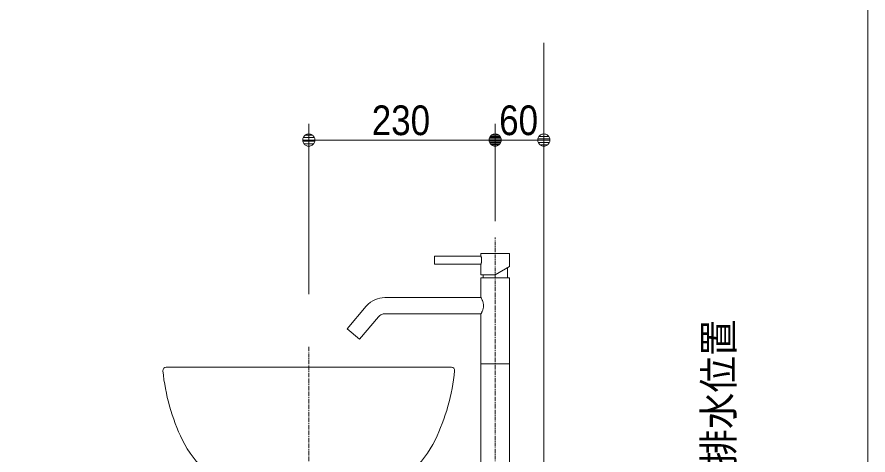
# Model space of a CAD drawing. Units: millimetres, scale not verified. Extents: x -6062 to 6062, y -3045 to 3045.
# Drawn here: x -4068 to -3018, y -1278 to -738 of the extents above; entities that cross this region are included whole.
import ezdxf
from ezdxf.enums import TextEntityAlignment as Align

# ---------------------------------------------------------------- set-up
doc = ezdxf.new("R2010")
doc.units = ezdxf.units.MM
doc.header["$LTSCALE"] = 20
doc.linetypes.add('CHAIN1', pattern=[8, 5, -1, 1, -1])
doc.linetypes.add('DASHED1', pattern=[1.8, 1.2, -0.6])
for name, color, linetype, lineweight in [('0-0_1図面枠', 7, 'Continuous', 9), ('0-2_4給排水', 7, 'Continuous', 9), ('0-3_2寸法-1', 7, 'Continuous', 9), ('0-4_0', 7, 'Continuous', 9), ('0-6_2寸法-2', 7, 'Continuous', 9), ('0-7_5ボウル・キャビネット', 7, 'Continuous', 9)]:
    doc.layers.add(name, color=color, linetype=linetype, lineweight=lineweight)
doc.styles.add('ＭＳ Ｐゴシック', font='')
doc.styles.get('ＭＳ Ｐゴシック').set_extended_font_data('MS PGothic')

# ---------------------------------------------------------------- blocks, each defined once
blk = doc.blocks.new('グループ-9')
at = {"layer": '0-2_4給排水', "linetype": 'CHAIN1'}
blk.add_line((-33800, -27600), (-33800, -20200), dxfattribs=at)
at = {"layer": '0-2_4給排水'}
for p, q in [((-33500, -20946.8), (-33500, -21200)), ((-34100, -21120), (-34100, -21200)), ((-33450, -23320), (-34150, -23320))]:
    blk.add_line(p, q, dxfattribs=at)
blk.add_lwpolyline([(-35300, -20660), (-35300, -20860), (-34150, -20860), (-34150, -21120), (-33800, -21120), (-33450.1, -20918), (-33450, -20600), (-34150, -20600), (-34150, -20660)], close=True, dxfattribs=at)
for points in [[(-34150, -20860), (-34149.9, -20859.5), (-34149.5, -20858.1), (-34148.8, -20855.8), (-34148, -20852.6), (-34146.9, -20848.5), (-34145.7, -20843.6), (-34144.3, -20837.9), (-34142.9, -20831.4), (-34141.5, -20824.2), (-34140.1, -20816.4), (-34138.8, -20808), (-34137.7, -20799.1), (-34136.7, -20789.7), (-34136, -20780), (-34135.6, -20770.1), (-34135.4, -20760), (-34135.5, -20750.3), (-34136, -20740.7), (-34136.6, -20731.3), (-34137.5, -20722.2), (-34138.6, -20713.4), (-34139.9, -20705.1), (-34141.2, -20697.2), (-34142.7, -20689.9), (-34144.1, -20683.3), (-34145.4, -20677.4), (-34146.7, -20672.2), (-34147.8, -20667.9), (-34148.7, -20664.5), (-34149.4, -20662), (-34149.9, -20660.5), (-34150, -20660)], [(-33450, -26520), (-33450, -21200), (-34150, -21200), (-34150, -21685.7), (-36526.1, -21685.7), (-36585.2, -21688.6), (-36643.8, -21697.4), (-36701.2, -21711.8), (-36756.9, -21731.9), (-36819.3, -21762.2), (-36877.8, -21799.6), (-36933.2, -21845), (-36984, -21898), (-36985.7, -21900), (-37453.2, -22457.2), (-37146.8, -22714.3), (-36679.3, -22157.2), (-36662.9, -22139.8), (-36644.5, -22124.6), (-36624.5, -22111.6), (-36603, -22101.1), (-36584.5, -22094.4), (-36565.3, -22089.6), (-36545.8, -22086.7), (-36526.1, -22085.7), (-34150, -22085.7), (-34150, -26520)], [(-34150, -22085.7), (-34149.4, -22084.7), (-34147.8, -22081.8), (-34145.1, -22076.9), (-34141.4, -22070.3), (-34137, -22061.9), (-34131.9, -22051.9), (-34126.3, -22040.5), (-34120.4, -22027.6), (-34114.3, -22013.5), (-34108.4, -21998.1), (-34102.8, -21981.6), (-34097.7, -21964.1), (-34093.4, -21945.6), (-34090.1, -21926.4), (-34088, -21906.6), (-34087.2, -21886.6), (-34087.9, -21866.6), (-34089.8, -21846.8), (-34093, -21827.6), (-34097.2, -21809.2), (-34102.2, -21791.7), (-34107.8, -21775.2), (-34113.7, -21759.7), (-34119.7, -21745.4), (-34125.6, -21732.4), (-34131.2, -21720.7), (-34136.5, -21710.5), (-34141, -21701.8), (-34144.8, -21694.9), (-34147.7, -21689.9), (-34149.4, -21686.8), (-34150, -21685.7)]]:
    blk.add_lwpolyline(points, dxfattribs=at)
blk = doc.blocks.new('_Dot')
at = {"layer": '0-4_0'}
for p, q in [((-10, 0), (-20, 0)), ((9.78, 2), (-9.78, 2)), ((7.99, 6), (-7.99, 6)), ((9.16, -3.98), (-9.16, -3.98)), ((6, -7.98), (-6, -7.98))]:
    blk.add_line(p, q, dxfattribs=at)
for points in [[(10, 0), (9.92, 1.25), (9.69, 2.49), (9.3, 3.68), (8.76, 4.82), (8.09, 5.88), (7.29, 6.85), (6.37, 7.71), (5.36, 8.44), (4.26, 9.05), (3.09, 9.51), (1.87, 9.82), (0.63, 9.98), (-0.63, 9.98), (-1.87, 9.82), (-3.09, 9.51), (-4.26, 9.05), (-5.36, 8.44), (-6.37, 7.71), (-7.29, 6.85), (-8.09, 5.88), (-8.76, 4.82), (-9.3, 3.68), (-9.69, 2.49), (-9.92, 1.25), (-10, 0), (0, 0)], [(-10, 0), (-9.92, -1.25), (-9.69, -2.49), (-9.3, -3.68), (-8.76, -4.82), (-8.09, -5.88), (-7.29, -6.85), (-6.37, -7.71), (-5.36, -8.44), (-4.26, -9.05), (-3.09, -9.51), (-1.87, -9.82), (-0.63, -9.98), (0.63, -9.98), (1.87, -9.82), (3.09, -9.51), (4.26, -9.05), (5.36, -8.44), (6.37, -7.71), (7.29, -6.85), (8.09, -5.88), (8.76, -4.82), (9.3, -3.68), (9.69, -2.49), (9.92, -1.25), (10, 0), (0, 0)]]:
    blk.add_lwpolyline(points, close=True, dxfattribs=at)
blk = doc.blocks.new('グループ-13')
at = {"layer": '0-2_4給排水', "linetype": 'CHAIN1'}
blk.add_line((-38400, -22900), (-38400, -31880), dxfattribs=at)
blk = doc.blocks.new('グループ-21')
at = {"layer": '0-7_5ボウル・キャビネット'}
for p, q in [((-34880, -23400), (-41920, -23400)), ((-40000, -26500), (-36800, -26500))]:
    blk.add_line(p, q, dxfattribs=at)
at = {"layer": '0-7_5ボウル・キャビネット', "linetype": 'DASHED1'}
blk.add_lwpolyline([(-37642.1, -26051.1), (-37900, -26200), (-37900, -26500), (-38900, -26500), (-38900, -26200), (-39157.9, -26051.1)], dxfattribs=at)
at = {"layer": '0-7_5ボウル・キャビネット'}
blk.add_lwpolyline([(-40000, -26566.4), (-40000, -26600), (-36800, -26600), (-36800, -26566.4)], dxfattribs=at)
for centre, radius, start, end in [((-41920, -23480), 80, 90, 185.51174), ((-37022.7, -23007.4), 5000, 185.51174, 205.97328), ((-39777.3, -23007.4), 5000, 334.02672, 354.48826), ((-34880, -23480), 80, 354.48826, 90), ((-39270.2, -24102.3), 2500, 205.97328, 251.38925), ((-37529.8, -24102.3), 2500, 288.61075, 334.02672), ((-40100, -26566.4), 100, 0, 71.38925), ((-36700, -26566.4), 100, 108.61075, 180)]:
    blk.add_arc(centre, radius, start, end, dxfattribs=at)

msp = doc.modelspace()

# ---------------------------------------------------------------- linework, layer by layer
at = {"layer": '0-0_1図面枠'}
msp.add_line((-3017.5, 1750), (-3017.5, -2420), dxfattribs=at)
at = {"layer": '0-3_2寸法-1'}
for p, q in [((-3707.5, -1080), (-3707.5, -870)), ((-3477.5, -990), (-3477.5, -870)), ((-3477.5, -990), (-3477.5, -870)), ((-3417.5, -990), (-3417.5, -870)), ((-3692.49, -890), (-3492.51, -890)), ((-3432.51, -890), (-3462.49, -890))]:
    msp.add_line(p, q, dxfattribs=at)
at = {"layer": '0-7_5ボウル・キャビネット'}
msp.add_lwpolyline([(-4067.5, -2020), (-3417.5, -2020), (-3417.5, -770)], dxfattribs=at)

# ---------------------------------------------------------------- block references
at = {"layer": '0-2_4給排水', "xscale": 0.05, "yscale": 0.05}
for name in ['グループ-9', 'グループ-13']:
    msp.add_blockref(name, (-1787.5, 0), dxfattribs=at)
at = {"layer": '0-3_2寸法-1', "xscale": 0.7503418, "yscale": 0.7503418, "rotation": 180}
for p in [(-3707.5, -890), (-3477.5, -890)]:
    msp.add_blockref('_Dot', p, dxfattribs=at)
at = {"layer": '0-3_2寸法-1', "xscale": 0.7503418, "yscale": 0.7503418}
for p in [(-3477.5, -890), (-3417.5, -890)]:
    msp.add_blockref('_Dot', p, dxfattribs=at)
at = {"layer": '0-7_5ボウル・キャビネット', "xscale": 0.05, "yscale": 0.05}
msp.add_blockref('グループ-21', (-1787.5, 0), dxfattribs=at)

# ---------------------------------------------------------------- texts
at = {"layer": '0-3_2寸法-1', "style": 'ＭＳ Ｐゴシック', "width": 0.9}
for s, p in [('230', (-3629.78, -894.96)), ('60', (-3472.58, -894.96))]:
    msp.add_text(s, height=36.66, dxfattribs=at).set_placement(p, align=Align.BOTTOM_LEFT)
at = {"layer": '0-6_2寸法-2', "style": 'ＭＳ Ｐゴシック', "width": 0.9}
msp.add_text('Pトラップ排水位置', height=36.69, rotation=90, dxfattribs=at).set_placement((-3172.48, -1500.42), align=Align.BOTTOM_LEFT)

doc.saveas('drawing.dxf')
